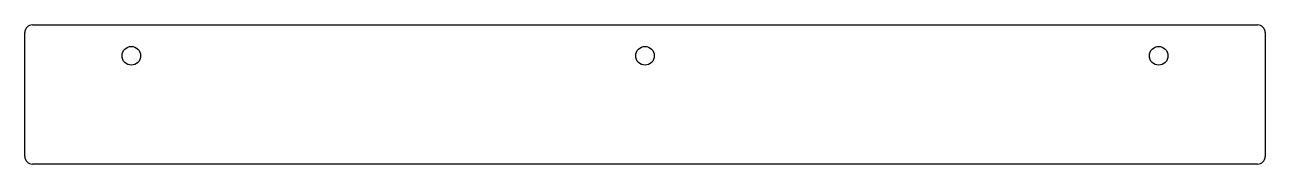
# Model space of a CAD drawing. Header units: metres. Extents: x -2 to 324, y -36 to 0.
import ezdxf

# ---------------------------------------------------------------- set-up
doc = ezdxf.new("R2010")
doc.units = ezdxf.units.M

msp = doc.modelspace()

# ---------------------------------------------------------------- linework, layer by layer
for p, q in [((0, 0), (322, 0)), ((0, 0), (0, 0)), ((-2, -34.5), (-2, -2)), ((324, -2), (324, -34.5)), ((322, -36.5), (0, -36.5))]:
    msp.add_line(p, q)
for centre in [(26, -8.1), (161, -8.1), (296, -8.1)]:
    msp.add_circle(centre, 2.45)
for centre, start, end in [((0, -2), 90, 135), ((322, -2), 405, 450), ((0, -2), 135, 180), ((322, -2), 360, 405), ((0, -34.5), 180, 225), ((322, -34.5), 315, 360), ((0, -34.5), 225, 270), ((322, -34.5), 270, 315)]:
    msp.add_arc(centre, 2, start, end)

doc.saveas('drawing.dxf')
